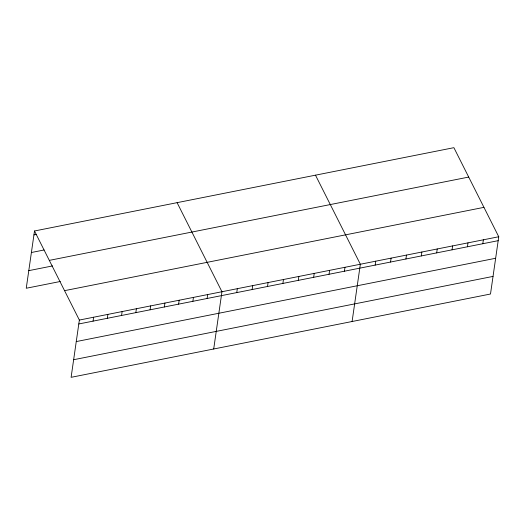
<?xml version="1.0" encoding="UTF-8"?>
<svg xmlns="http://www.w3.org/2000/svg" width="525" height="525" viewBox="0 0 525 525"><rect width="100%" height="100%" fill="white"/><g stroke="black" fill="none" stroke-linecap="round" stroke-linejoin="round"><path stroke-width="0.79" d="M34.499 230.987L79.36 320.06L71.105 377.324L490.501 294.013L498.75 236.749L453.895 147.676L34.499 230.987L26.25 288.251L60.316 281.485M93.056 321.142L93.621 317.225M107.317 318.308L107.874 314.396M121.57 315.473L122.135 311.561M135.831 312.644L136.395 308.726M150.091 309.809L150.655 305.898M164.351 306.981L164.916 303.063M178.612 304.146L179.176 300.234M192.872 301.311L193.436 297.399M207.126 298.482L207.69 294.564M213.701 349L221.95 291.736L177.096 202.663M236.768 292.596L237.326 288.678M252.144 289.537L252.709 285.626M267.52 286.486L268.085 282.568M282.896 283.428L283.461 279.517M298.279 280.376L298.843 276.458M313.655 277.318L314.219 273.407M329.031 274.267L329.595 270.349M344.407 271.208L344.971 267.297M352.098 321.503L360.353 264.246L315.492 175.166M375.165 265.099L375.729 261.188M390.541 262.047L391.105 258.136M405.917 258.989L406.481 255.078M421.299 255.938L421.864 252.026M436.675 252.886L437.24 248.968M452.051 249.828L452.616 245.917M467.434 246.776L467.992 242.858M482.81 243.718L483.374 239.807M33.935 234.898L36.317 234.426M31.402 252.505L44.074 249.985M49.304 260.38L468.694 177.069M28.79 270.644L52.553 265.926M64.555 290.666L483.945 207.355M79.36 320.06L498.75 236.749M78.796 323.971L498.186 240.667M76.256 341.578L495.646 258.267M73.644 359.717L493.034 276.406"/></g></svg>
